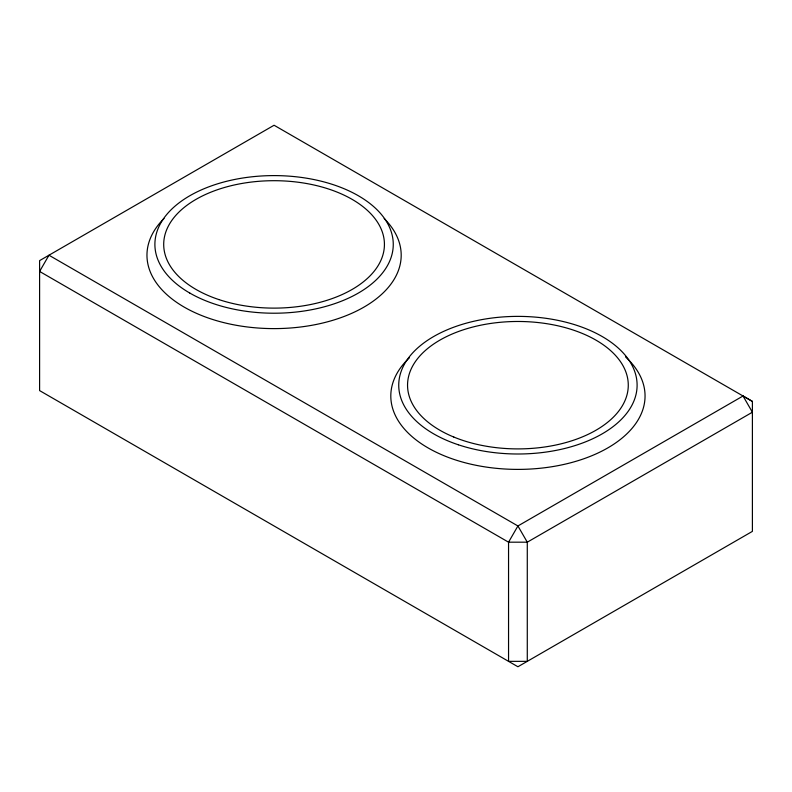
<?xml version="1.0" encoding="UTF-8"?>
<svg xmlns="http://www.w3.org/2000/svg" width="792" height="792" viewBox="0 0 792 792"><rect width="100%" height="100%" fill="white"/><g stroke="black" fill="none" stroke-linecap="round" stroke-linejoin="round"><path stroke-width="1.19" d="M743.035 396L517.918 525.967L508.553 542.183L508.553 661.35L527.284 661.35L527.284 542.183L517.918 525.967L48.965 255.222L39.6 271.438L508.553 542.183L527.284 542.183L752.4 412.216L743.035 396L752.4 401.405L752.4 531.373L517.918 666.755L39.6 390.595L39.6 260.627L274.082 125.245L752.4 401.405M625.581 356.964A127.126 73.399 0 0 1 601.237 451.44A127.126 73.399 0 0 1 435.808 452.024A127.126 73.399 0 0 1 409.434 357.746M384.17 218.523A127.126 73.399 0 0 1 274.082 328.611A127.126 73.399 0 0 1 163.984 218.523M218.899 299.584A110.355 63.706 0 0 0 384.427 244.401A110.355 63.706 0 0 0 218.899 189.229A110.355 63.706 0 0 0 218.899 299.584M458.33 444.777A119.176 68.805 0 0 0 637.105 385.189A119.176 68.805 0 0 0 458.33 325.601A119.176 68.805 0 0 0 458.33 444.777M189.803 293.06A119.176 68.805 0 0 0 389.199 262.211A119.176 68.805 0 0 0 243.233 177.943A119.176 68.805 0 0 0 189.803 293.06M453.786 437.036A110.355 63.706 0 0 0 627.759 391.337A110.355 63.706 0 0 0 472.22 327.195A110.355 63.706 0 0 0 453.786 437.036"/></g></svg>
